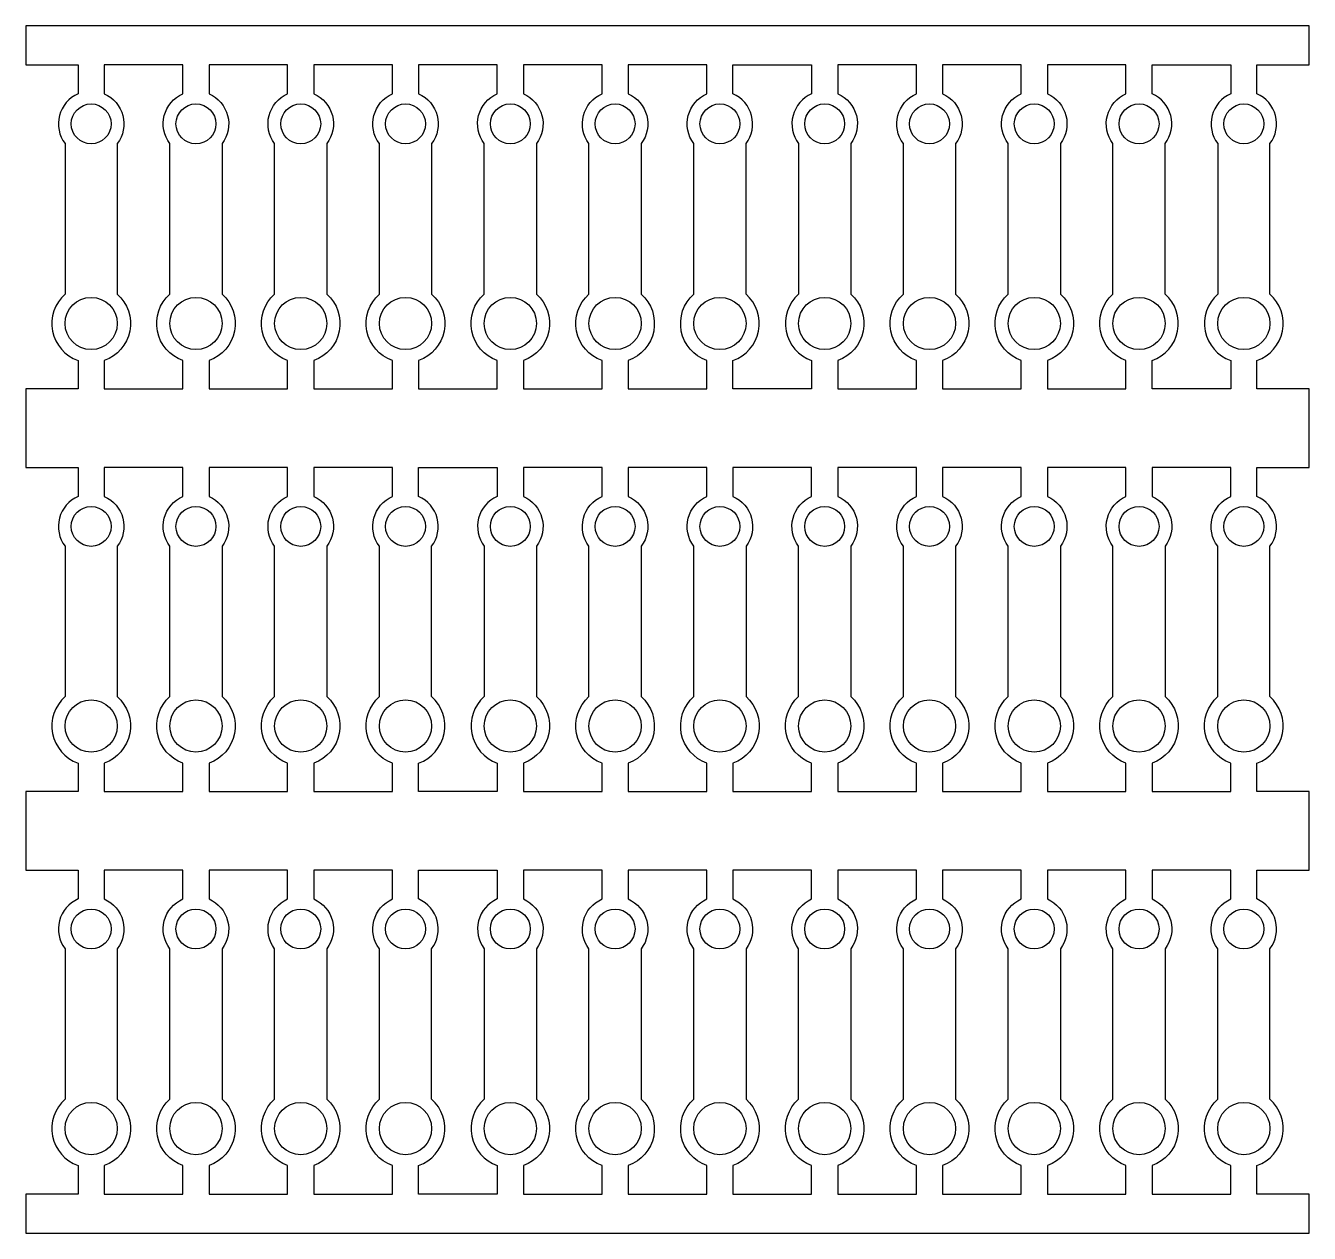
# Model space of a CAD drawing. Header units: millimetres. Extents: x 0 to 98, y -92.2 to 0.
import ezdxf

# ---------------------------------------------------------------- set-up
doc = ezdxf.new("R2010")
doc.units = ezdxf.units.MM
doc.layers.get('0').update_dxf_attribs({"linetype": 'CONTINUOUS'})

msp = doc.modelspace()

# ---------------------------------------------------------------- linework, layer by layer
for points in [[(3.006, -9.008), (3.006, -20.498, 0.570821), (4, -25.568), (4, -27.74), (0, -27.74), (0, -33.74), (4, -33.74), (4, -35.949, 0.485165), (3.006, -39.748), (3.006, -51.238, 0.570821), (4, -56.308), (4, -58.48), (0, -58.48), (0, -64.48), (4, -64.48), (4, -66.689, 0.485165), (3.006, -70.488), (3.006, -81.978, 0.570821), (4, -87.048), (4, -89.22), (0, -89.22), (0, -92.22), (98, -92.22), (98, -89.22), (94, -89.22), (94, -87.048, 0.570821), (94.994, -81.978), (94.994, -70.488, 0.485165), (94, -66.689), (94, -64.48), (98, -64.48), (98, -58.48), (94, -58.48), (94, -56.308, 0.570821), (94.994, -51.238), (94.994, -39.748, 0.485165), (94, -35.949), (94, -33.74), (98, -33.74), (98, -27.74), (94, -27.74), (94, -25.568, 0.570821), (94.994, -20.498), (94.994, -9.008, 0.485165), (94, -5.209), (94, -3), (98, -3), (98, 0), (0, 0), (0, -3), (4, -3), (4, -5.209, 0.485165)], [(6.994, -9.008), (6.994, -20.498, -0.570821), (6, -25.568), (6, -27.74), (12, -27.74), (12, -25.568, -0.570821), (11.006, -20.498), (11.006, -9.008, -0.485165), (12, -5.209), (12, -3), (6, -3), (6, -5.209, -0.485165)], [(14.994, -9.008), (14.994, -20.498, -0.570821), (14, -25.568), (14, -27.74), (20, -27.74), (20, -25.568, -0.570821), (19.006, -20.498), (19.006, -9.008, -0.485165), (20, -5.209), (20, -3), (14, -3), (14, -5.209, -0.485165)], [(22.994, -9.008), (22.994, -20.498, -0.570821), (22, -25.568), (22, -27.74), (28, -27.74), (28, -25.568, -0.570821), (27.006, -20.498), (27.006, -9.008, -0.485165), (28, -5.209), (28, -3), (22, -3), (22, -5.209, -0.485165)], [(30.994, -9.008), (30.994, -20.498, -0.570821), (30, -25.568), (30, -27.74), (36, -27.74), (36, -25.568, -0.570821), (35.006, -20.498), (35.006, -9.008, -0.485165), (36, -5.209), (36, -3), (30, -3), (30, -5.209, -0.485165)], [(38.994, -9.008), (38.994, -20.498, -0.570821), (38, -25.568), (38, -27.74), (44, -27.74), (44, -25.568, -0.570821), (43.006, -20.498), (43.006, -9.008, -0.485165), (44, -5.209), (44, -3), (38, -3), (38, -5.209, -0.485165)], [(46.994, -9.008), (46.994, -20.498, -0.570821), (46, -25.568), (46, -27.74), (52, -27.74), (52, -25.568, -0.570821), (51.006, -20.498), (51.006, -9.008, -0.485165), (52, -5.209), (52, -3), (46, -3), (46, -5.209, -0.485165)], [(59.006, -9.008), (59.006, -20.498, 0.570821), (60, -25.568), (60, -27.74), (54, -27.74), (54, -25.568, 0.570821), (54.994, -20.498), (54.994, -9.008, 0.485165), (54, -5.209), (54, -3), (60, -3), (60, -5.209, 0.485165)], [(62.994, -9.008), (62.994, -20.498, -0.570821), (62, -25.568), (62, -27.74), (68, -27.74), (68, -25.568, -0.570821), (67.006, -20.498), (67.006, -9.008, -0.485165), (68, -5.209), (68, -3), (62, -3), (62, -5.209, -0.485165)], [(70.994, -9.008), (70.994, -20.498, -0.570821), (70, -25.568), (70, -27.74), (76, -27.74), (76, -25.568, -0.570821), (75.006, -20.498), (75.006, -9.008, -0.485165), (76, -5.209), (76, -3), (70, -3), (70, -5.209, -0.485165)], [(78.994, -9.008), (78.994, -20.498, -0.570821), (78, -25.568), (78, -27.74), (84, -27.74), (84, -25.568, -0.570821), (83.006, -20.498), (83.006, -9.008, -0.485165), (84, -5.209), (84, -3), (78.398, -3), (78, -3), (78, -5.209, -0.485165)], [(91.006, -9.008), (91.006, -20.498, 0.570821), (92, -25.568), (92, -27.74), (86, -27.74), (86, -25.568, 0.570821), (86.994, -20.498), (86.994, -9.008, 0.485165), (86, -5.209), (86, -3), (92, -3), (92, -5.209, 0.485165)], [(12, -58.48), (12, -56.308, -0.570821), (11.006, -51.238), (11.006, -39.748, -0.485165), (12, -35.949), (12, -33.74), (6, -33.74), (6, -35.949, -0.485165), (6.994, -39.748), (6.994, -51.238, -0.570821), (6, -56.308), (6, -58.48)], [(14, -56.308), (14, -58.48), (20, -58.48), (20, -56.308, -0.570821), (19.006, -51.238), (19.006, -39.748, -0.485165), (20, -35.949), (20, -33.74), (14, -33.74), (14, -35.949, -0.485165), (14.994, -39.748), (14.994, -51.238, -0.570821)], [(22.994, -39.748), (22.994, -51.238, -0.570821), (22, -56.308), (22, -58.48), (28, -58.48), (28, -56.308, -0.570821), (27.006, -51.238), (27.006, -39.748, -0.485165), (28, -35.949), (28, -33.74), (22, -33.74), (22, -35.949, -0.485165)], [(35.006, -39.748), (35.006, -51.238, 0.570821), (36, -56.308), (36, -58.48), (30, -58.48), (30, -56.308, 0.570821), (30.994, -51.238), (30.994, -39.748, 0.485165), (30, -35.949), (30, -33.74), (36, -33.74), (36, -35.949, 0.485165)], [(38.994, -39.748), (38.994, -51.238, -0.570821), (38, -56.308), (38, -58.48), (44, -58.48), (44, -56.308, -0.570821), (43.006, -51.238), (43.006, -39.748, -0.485165), (44, -35.949), (44, -33.74), (38, -33.74), (38, -35.949, -0.485165)], [(52, -58.48), (52, -56.308, -0.570821), (51.006, -51.238), (51.006, -39.748, -0.485165), (52, -35.949), (52, -33.74), (46, -33.74), (46, -35.949, -0.485165), (46.994, -39.748), (46.994, -51.238, -0.570821), (46, -56.308), (46, -58.48)], [(54, -56.308), (54, -58.48), (60, -58.48), (60, -56.308, -0.570821), (59.006, -51.238), (59.006, -39.748, -0.485165), (60, -35.949), (60, -33.74), (54, -33.74), (54, -35.949, -0.485165), (54.994, -39.748), (54.994, -51.238, -0.570821)], [(68, -58.48), (68, -56.308, -0.570821), (67.006, -51.238), (67.006, -39.748, -0.485165), (68, -35.949), (68, -33.74), (62, -33.74), (62, -35.949, -0.485165), (62.994, -39.748), (62.994, -51.238, -0.570821), (62, -56.308), (62, -58.48)], [(70.994, -51.238, -0.570821), (70, -56.308), (70, -58.48), (76, -58.48), (76, -56.308, -0.570821), (75.006, -51.238), (75.006, -39.748, -0.485165), (76, -35.949), (76, -33.74), (70, -33.74), (70, -35.949, -0.485165), (70.994, -39.748)], [(83.006, -39.748, -0.485165), (84, -35.949), (84, -33.74), (78.398, -33.74), (78, -33.74), (78, -35.949, -0.485165), (78.994, -39.748), (78.994, -51.238, -0.570821), (78, -56.308), (78, -58.48), (84, -58.48), (84, -56.308, -0.570821), (83.006, -51.238)], [(92, -33.74), (86, -33.74), (86, -35.949, -0.485165), (86.994, -39.748), (86.994, -51.238, -0.570821), (86, -56.308), (86, -58.48), (92, -58.48), (92, -56.308, -0.570821), (91.006, -51.238), (91.006, -39.748, -0.485165), (92, -35.949)], [(12, -89.22), (12, -87.048, -0.570821), (11.006, -81.978), (11.006, -70.488, -0.485165), (12, -66.689), (12, -64.48), (6, -64.48), (6, -66.689, -0.485165), (6.994, -70.488), (6.994, -81.978, -0.570821), (6, -87.048), (6, -89.22)], [(14, -87.048), (14, -89.22), (20, -89.22), (20, -87.048, -0.570821), (19.006, -81.978), (19.006, -70.488, -0.485165), (20, -66.689), (20, -64.48), (14, -64.48), (14, -66.689, -0.485165), (14.994, -70.488), (14.994, -81.978, -0.570821)], [(22.994, -70.488), (22.994, -81.978, -0.570821), (22, -87.048), (22, -89.22), (28, -89.22), (28, -87.048, -0.570821), (27.006, -81.978), (27.006, -70.488, -0.485165), (28, -66.689), (28, -64.48), (22, -64.48), (22, -66.689, -0.485165)], [(35.006, -70.488), (35.006, -81.978, 0.570821), (36, -87.048), (36, -89.22), (30, -89.22), (30, -87.048, 0.570821), (30.994, -81.978), (30.994, -70.488, 0.485165), (30, -66.689), (30, -64.48), (36, -64.48), (36, -66.689, 0.485165)], [(38.994, -70.488), (38.994, -81.978, -0.570821), (38, -87.048), (38, -89.22), (44, -89.22), (44, -87.048, -0.570821), (43.006, -81.978), (43.006, -70.488, -0.485165), (44, -66.689), (44, -64.48), (38, -64.48), (38, -66.689, -0.485165)], [(52, -89.22), (52, -87.048, -0.570821), (51.006, -81.978), (51.006, -70.488, -0.485165), (52, -66.689), (52, -64.48), (46, -64.48), (46, -66.689, -0.485165), (46.994, -70.488), (46.994, -81.978, -0.570821), (46, -87.048), (46, -89.22)], [(54, -87.048), (54, -89.22), (60, -89.22), (60, -87.048, -0.570821), (59.006, -81.978), (59.006, -70.488, -0.485165), (60, -66.689), (60, -64.48), (54, -64.48), (54, -66.689, -0.485165), (54.994, -70.488), (54.994, -81.978, -0.570821)], [(68, -89.22), (68, -87.048, -0.570821), (67.006, -81.978), (67.006, -70.488, -0.485165), (68, -66.689), (68, -64.48), (62, -64.48), (62, -66.689, -0.485165), (62.994, -70.488), (62.994, -81.978, -0.570821), (62, -87.048), (62, -89.22)], [(70.994, -81.978, -0.570821), (70, -87.048), (70, -89.22), (76, -89.22), (76, -87.048, -0.570821), (75.006, -81.978), (75.006, -70.488, -0.485165), (76, -66.689), (76, -64.48), (70, -64.48), (70, -66.689, -0.485165), (70.994, -70.488)], [(83.006, -70.488, -0.485165), (84, -66.689), (84, -64.48), (78.398, -64.48), (78, -64.48), (78, -66.689, -0.485165), (78.994, -70.488), (78.994, -81.978, -0.570821), (78, -87.048), (78, -89.22), (84, -89.22), (84, -87.048, -0.570821), (83.006, -81.978)], [(92, -64.48), (86, -64.48), (86, -66.689, -0.485165), (86.994, -70.488), (86.994, -81.978, -0.570821), (86, -87.048), (86, -89.22), (92, -89.22), (92, -87.048, -0.570821), (91.006, -81.978), (91.006, -70.488, -0.485165), (92, -66.689)]]:
    msp.add_lwpolyline(points, format="xyb", close=True)
for centre, radius in [((5, -7.5), 1.524), ((13, -7.5), 1.524), ((21, -7.5), 1.524), ((29, -7.5), 1.524), ((37, -7.5), 1.524), ((45, -7.5), 1.524), ((53, -7.5), 1.524), ((61, -7.5), 1.524), ((69, -7.5), 1.524), ((77, -7.5), 1.524), ((85, -7.5), 1.524), ((93, -7.5), 1.524), ((5, -22.74), 1.994), ((13, -22.74), 1.994), ((21, -22.74), 1.994), ((29, -22.74), 1.994), ((37, -22.74), 1.994), ((45, -22.74), 1.994), ((53, -22.74), 1.994), ((61, -22.74), 1.994), ((69, -22.74), 1.994), ((77, -22.74), 1.994), ((85, -22.74), 1.994), ((93, -22.74), 1.994), ((5, -38.24), 1.524), ((13, -38.24), 1.524), ((21, -38.24), 1.524), ((29, -38.24), 1.524), ((37, -38.24), 1.524), ((45, -38.24), 1.524), ((53, -38.24), 1.524), ((61, -38.24), 1.524), ((69, -38.24), 1.524), ((77, -38.24), 1.524), ((85, -38.24), 1.524), ((93, -38.24), 1.524), ((5, -53.48), 1.994), ((13, -53.48), 1.994), ((21, -53.48), 1.994), ((29, -53.48), 1.994), ((37, -53.48), 1.994), ((45, -53.48), 1.994), ((53, -53.48), 1.994), ((61, -53.48), 1.994), ((69, -53.48), 1.994), ((77, -53.48), 1.994), ((85, -53.48), 1.994), ((93, -53.48), 1.994), ((5, -68.98), 1.524), ((13, -68.98), 1.524), ((21, -68.98), 1.524), ((29, -68.98), 1.524), ((37, -68.98), 1.524), ((45, -68.98), 1.524), ((53, -68.98), 1.524), ((61, -68.98), 1.524), ((69, -68.98), 1.524), ((77, -68.98), 1.524), ((85, -68.98), 1.524), ((93, -68.98), 1.524), ((5, -84.22), 1.994), ((13, -84.22), 1.994), ((21, -84.22), 1.994), ((29, -84.22), 1.994), ((37, -84.22), 1.994), ((45, -84.22), 1.994), ((53, -84.22), 1.994), ((61, -84.22), 1.994), ((69, -84.22), 1.994), ((77, -84.22), 1.994), ((85, -84.22), 1.994), ((93, -84.22), 1.994)]:
    msp.add_circle(centre, radius)

doc.saveas('drawing.dxf')
